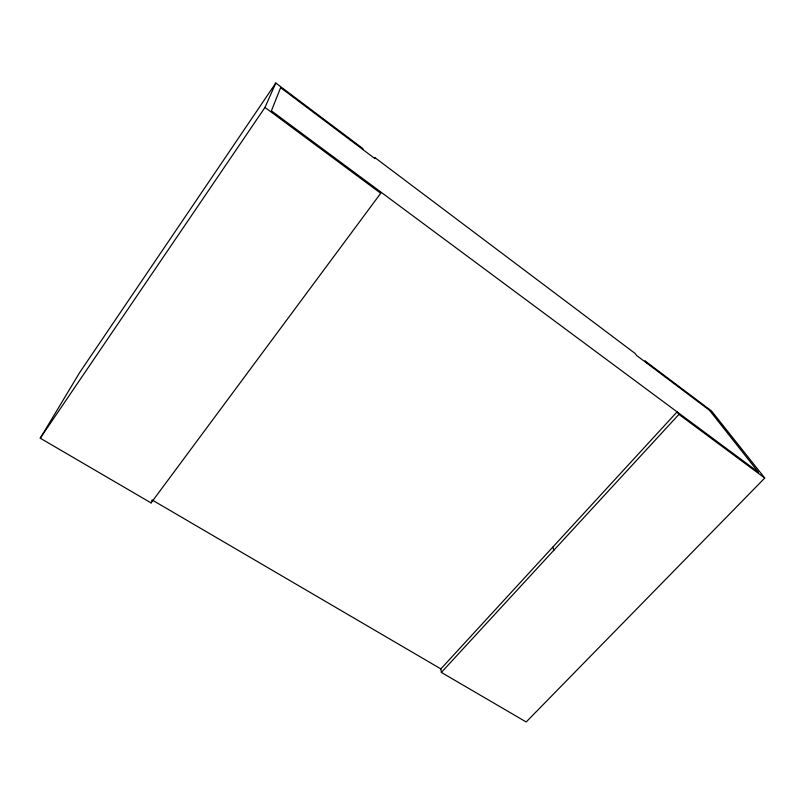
<?xml version="1.0" encoding="UTF-8"?>
<svg xmlns="http://www.w3.org/2000/svg" width="805" height="805" viewBox="0 0 805 805"><rect width="100%" height="100%" fill="white"/><g stroke="black" fill="none" stroke-linecap="round" stroke-linejoin="round"><path stroke-width="1.21" d="M362.894 149.559L362.763 148.482L275.803 83.026L79.705 372.484L40.25 438.192L151.088 502.924L152.085 499.935L440.868 668.905L441.361 672.427L526.198 721.974L764.75 478.049L711.57 411.003L644.946 360.861L646.375 362.824M40.25 438.192L264.976 107.447L275.803 83.026M151.088 502.924L380.715 193.281L380.463 191.771M440.868 668.905L677.086 411.868L678.907 414.394L764.75 478.049M441.361 672.427L678.907 414.394M264.976 107.447L380.715 193.281M552.794 547.118L553.88 550.197M280.613 87.654L271.406 110.849L758.421 472.213L709.537 410.339L636.524 355.418L635.135 353.476L374.768 157.518L374.959 158.635L280.613 87.654"/></g></svg>
